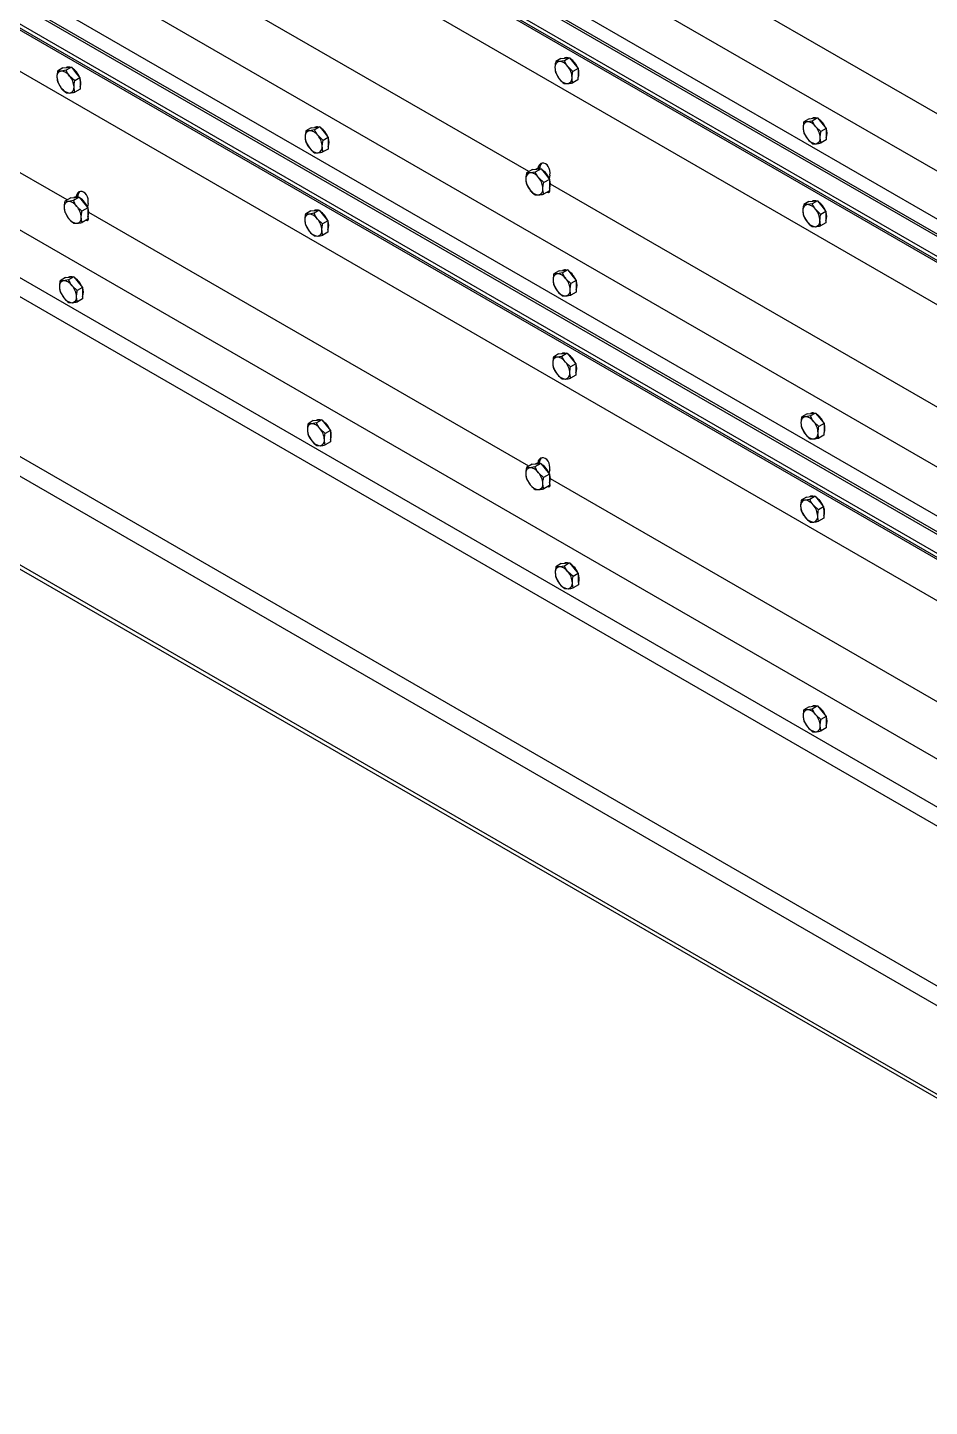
# Model space of a CAD drawing. Header units: millimetres. Extents: x -361 to 14022, y -1822 to 1455.
# Drawn here: x 4000.32 to 4023.63, y 819.69 to 855.35 of the extents above; entities that cross this region are included whole.
import ezdxf

# ---------------------------------------------------------------- set-up
doc = ezdxf.new("R2010")
doc.units = ezdxf.units.MM

msp = doc.modelspace()

# ---------------------------------------------------------------- linework, layer by layer
at = {"color": 7, "linetype": 'Continuous', "lineweight": 25}
for p, q in [((4037.697955, 843.626563), (3975.234603, 879.685889)), ((4037.697955, 842.390314), (3975.249491, 878.441045)), ((4037.697955, 841.938013), (3975.130388, 878.0575)), ((4037.697955, 842.002324), (3975.174702, 878.09623)), ((4037.697955, 841.270167), (3975.239249, 877.32681)), ((4037.697955, 841.320663), (3975.283441, 877.351795)), ((4037.697955, 841.423778), (3975.284352, 877.454384)), ((4037.697955, 840.172238), (3975.229543, 876.234485)), ((4037.697955, 835.97499), (3975.19244, 872.058656)), ((4037.697955, 834.708575), (3975.181245, 870.798703)), ((4037.697955, 834.233108), (3975.047014, 870.400726)), ((4037.697955, 834.298314), (3975.091041, 870.440516)), ((4037.697955, 833.739916), (3975.215331, 869.810367)), ((4037.697955, 833.587537), (3975.172353, 869.682798)), ((4037.697955, 833.639257), (3975.216543, 869.709008)), ((4037.697955, 832.515761), (3975.18526, 868.603571)), ((4037.697955, 828.418491), (3975.234603, 864.477816)), ((4037.697955, 827.182242), (3975.249491, 863.232972)), ((4037.697955, 826.68905), (3975.417808, 862.642613)), ((3971.277252, 860.397144), (4037.568513, 822.128014)), ((4025.204459, 852.323496), (4013.8298, 858.889947)), ((3971.277252, 858.100623), (4037.568513, 819.831493)), ((4013.270021, 851.624866), (4001.898668, 858.189408)), ((3971.341986, 857.957546), (4037.633247, 819.688416)), ((4001.339605, 850.89231), (3989.964946, 857.458761)), ((4014.10524, 854.54952), (4013.970304, 854.47323)), ((4014.19259, 854.49374), (4014.061712, 854.472327)), ((4014.10524, 854.54952), (4014.216383, 854.559775)), ((4014.19319, 854.558408), (4014.191557, 854.557485)), ((4014.327526, 854.57003), (4014.19259, 854.49374)), ((4014.216383, 854.559775), (4014.327526, 854.57003)), ((4014.327526, 854.57003), (4014.437354, 854.432212)), ((4001.228526, 854.307355), (4001.093596, 854.227324)), ((4001.312817, 854.246058), (4001.183472, 854.224986)), ((4001.228526, 854.307355), (4001.338137, 854.316722)), ((4001.313922, 854.315376), (4001.312497, 854.31453)), ((4001.447747, 854.326089), (4001.312817, 854.246058)), ((4001.338137, 854.316722), (4001.447747, 854.326089)), ((4001.447747, 854.326089), (4001.559108, 854.189158)), ((4001.559108, 854.189158), (4001.670468, 854.052227)), ((4013.967672, 854.177083), (4014.057765, 854.028107)), ((4014.412246, 854.218103), (4014.282683, 854.344764)), ((4014.547182, 854.294393), (4014.412246, 854.218103)), ((4014.437354, 854.432212), (4014.547182, 854.294393)), ((4014.545866, 854.146319), (4014.54455, 853.998246)), ((4014.547182, 854.294393), (4014.545866, 854.146319)), ((4001.097095, 853.934728), (4001.188721, 853.786092)), ((4001.535537, 853.972196), (4001.404443, 854.097422)), ((4001.670468, 854.052227), (4001.535537, 853.972196)), ((4001.673967, 853.759631), (4001.539037, 853.6796)), ((4001.670468, 854.052227), (4001.672218, 853.905929)), ((4001.672218, 853.905929), (4001.673967, 853.759631)), ((4014.187328, 853.901446), (4014.278736, 853.900543)), ((4014.54455, 853.998246), (4014.409614, 853.921956)), ((4001.319815, 853.660866), (4001.409692, 853.658528)), ((4007.648318, 852.760391), (4007.513382, 852.684101)), ((4007.735669, 852.704611), (4007.60479, 852.683198)), ((4007.648318, 852.760391), (4007.759461, 852.770646)), ((4007.736268, 852.769278), (4007.734636, 852.768355)), ((4007.870605, 852.780901), (4007.735669, 852.704611)), ((4007.759461, 852.770646), (4007.870605, 852.780901)), ((4007.870605, 852.780901), (4007.980432, 852.643082)), ((4020.517845, 852.994715), (4020.382914, 852.914684)), ((4020.602135, 852.933418), (4020.47279, 852.912346)), ((4020.517845, 852.994715), (4020.627455, 853.004082)), ((4020.603241, 853.002737), (4020.601815, 853.001891)), ((4020.737066, 853.013449), (4020.602135, 852.933418)), ((4020.627455, 853.004082), (4020.737066, 853.013449)), ((4020.824856, 852.659557), (4020.693761, 852.784783)), ((4020.737066, 853.013449), (4020.848426, 852.876518)), ((4020.959787, 852.739588), (4020.824856, 852.659557)), ((4020.848426, 852.876518), (4020.959787, 852.739588)), ((4020.959787, 852.739588), (4020.961536, 852.59329)), ((4007.510751, 852.387954), (4007.600843, 852.238977)), ((4007.955324, 852.428974), (4007.825761, 852.555634)), ((4008.09026, 852.505263), (4007.955324, 852.428974)), ((4007.980432, 852.643082), (4008.09026, 852.505263)), ((4008.088944, 852.35719), (4008.087629, 852.209116)), ((4008.09026, 852.505263), (4008.088944, 852.35719)), ((4020.386414, 852.622088), (4020.478039, 852.473452)), ((4020.609134, 852.348227), (4020.69901, 852.345889)), ((4020.963286, 852.446992), (4020.828355, 852.366961)), ((4020.961536, 852.59329), (4020.963286, 852.446992)), ((4007.730406, 852.112317), (4007.821814, 852.111414)), ((4008.087629, 852.209116), (4007.952692, 852.132826)), ((4013.36848, 851.680533), (4013.216972, 851.594873)), ((4013.36848, 851.680533), (4013.479623, 851.690788)), ((4013.590766, 851.701043), (4013.439258, 851.615383)), ((4013.45643, 851.68942), (4013.454797, 851.688497)), ((4013.479623, 851.690788), (4013.590766, 851.701043)), ((4013.505837, 851.703593), (4013.508282, 851.715123)), ((4013.554032, 851.74099), (4013.508282, 851.715123)), ((4013.554032, 851.74099), (4013.545438, 851.700456)), ((4013.590766, 851.701043), (4013.700594, 851.563224)), ((4013.21434, 851.298726), (4013.304433, 851.14975)), ((4013.439258, 851.615383), (4013.30838, 851.59397)), ((4013.658913, 851.339746), (4013.52935, 851.466407)), ((4013.810421, 851.425405), (4013.658913, 851.339746)), ((4013.700594, 851.563224), (4013.810421, 851.425405)), ((4013.817641, 851.536534), (4013.798455, 851.446048)), ((4013.809106, 851.277332), (4013.80779, 851.129258)), ((4013.810421, 851.425405), (4013.809106, 851.277332)), ((4025.202448, 844.736423), (4013.831095, 851.300965)), ((4001.431948, 850.947082), (4001.280446, 850.857222)), ((4001.431948, 850.947082), (4001.541559, 850.956449)), ((4001.651169, 850.965816), (4001.499668, 850.875956)), ((4001.517344, 850.955103), (4001.515919, 850.954257)), ((4001.541559, 850.956449), (4001.651169, 850.965816)), ((4001.568478, 850.969873), (4001.571096, 850.983325)), ((4001.616845, 851.01046), (4001.571096, 850.983325)), ((4001.616845, 851.01046), (4001.608224, 850.966177)), ((4001.651169, 850.965816), (4001.76253, 850.828885)), ((4013.433995, 851.023089), (4013.525403, 851.022186)), ((4013.80779, 851.129258), (4013.656282, 851.043599)), ((4013.810111, 851.194475), (4013.814451, 851.177475)), ((4001.283946, 850.564626), (4001.375572, 850.41599)), ((4001.499668, 850.875956), (4001.370323, 850.854884)), ((4001.722388, 850.602094), (4001.591293, 850.72732)), ((4001.87389, 850.691954), (4001.722388, 850.602094)), ((4001.76253, 850.828885), (4001.87389, 850.691954)), ((4001.880456, 850.804736), (4001.862506, 850.712533)), ((4001.87389, 850.691954), (4001.87564, 850.545656)), ((4013.272032, 844.003867), (4001.897373, 850.570318)), ((4007.636681, 850.608005), (4007.501751, 850.527974)), ((4007.636681, 850.608005), (4007.746292, 850.617372)), ((4007.722077, 850.616027), (4007.720652, 850.615181)), ((4007.855902, 850.626739), (4007.720972, 850.546709)), ((4007.746292, 850.617372), (4007.855902, 850.626739)), ((4007.855902, 850.626739), (4007.967263, 850.489809)), ((4020.513395, 850.850171), (4020.378459, 850.773881)), ((4020.600746, 850.794391), (4020.469867, 850.772978)), ((4020.513395, 850.850171), (4020.624538, 850.860426)), ((4020.601345, 850.859058), (4020.599713, 850.858135)), ((4020.735682, 850.870681), (4020.600746, 850.794391)), ((4020.624538, 850.860426), (4020.735682, 850.870681)), ((4020.820401, 850.518754), (4020.690838, 850.645414)), ((4020.735682, 850.870681), (4020.845509, 850.732862)), ((4020.955337, 850.595044), (4020.820401, 850.518754)), ((4020.845509, 850.732862), (4020.955337, 850.595044)), ((4020.955337, 850.595044), (4020.954021, 850.44697)), ((4001.506666, 850.290764), (4001.596542, 850.288426)), ((4001.877389, 850.399358), (4001.725887, 850.309498)), ((4001.87564, 850.545656), (4001.877389, 850.399358)), ((4001.879903, 850.466805), (4001.884698, 850.449982)), ((4007.50525, 850.235378), (4007.596876, 850.086743)), ((4007.720972, 850.546709), (4007.591627, 850.525636)), ((4007.943692, 850.272847), (4007.812598, 850.398073)), ((4008.078623, 850.352878), (4007.943692, 850.272847)), ((4007.967263, 850.489809), (4008.078623, 850.352878)), ((4008.078623, 850.352878), (4008.080373, 850.20658)), ((4008.080373, 850.20658), (4008.082122, 850.060282)), ((4020.375828, 850.477734), (4020.46592, 850.328757)), ((4020.595483, 850.202097), (4020.686891, 850.201194)), ((4020.952706, 850.298896), (4020.817769, 850.222607)), ((4020.954021, 850.44697), (4020.952706, 850.298896)), ((4007.727971, 849.961517), (4007.817847, 849.959179)), ((4008.082122, 850.060282), (4007.947192, 849.980251)), ((4001.293379, 848.88469), (4001.158449, 848.804659)), ((4001.37767, 848.823394), (4001.248325, 848.802321)), ((4001.293379, 848.88469), (4001.40299, 848.894057)), ((4001.378775, 848.892712), (4001.37735, 848.891866)), ((4001.5126, 848.903425), (4001.37767, 848.823394)), ((4001.40299, 848.894057), (4001.5126, 848.903425)), ((4001.5126, 848.903425), (4001.623961, 848.766494)), ((4001.623961, 848.766494), (4001.735321, 848.629563)), ((4014.056473, 849.061042), (4013.921537, 848.984752)), ((4014.143824, 849.005262), (4014.012945, 848.983849)), ((4014.056473, 849.061042), (4014.167617, 849.071297)), ((4014.144423, 849.069929), (4014.142791, 849.069006)), ((4014.27876, 849.081552), (4014.143824, 849.005262)), ((4014.167617, 849.071297), (4014.27876, 849.081552)), ((4014.363479, 848.729624), (4014.233916, 848.856285)), ((4014.27876, 849.081552), (4014.388587, 848.943733)), ((4014.498415, 848.805914), (4014.363479, 848.729624)), ((4014.388587, 848.943733), (4014.498415, 848.805914)), ((4014.498415, 848.805914), (4014.497099, 848.657841)), ((4001.161948, 848.512063), (4001.253574, 848.363428)), ((4001.60039, 848.549532), (4001.469296, 848.674758)), ((4001.735321, 848.629563), (4001.60039, 848.549532)), ((4001.735321, 848.629563), (4001.737071, 848.483265)), ((4001.737071, 848.483265), (4001.73882, 848.336967)), ((4013.918906, 848.688605), (4014.008998, 848.539628)), ((4014.138561, 848.412967), (4014.229969, 848.412064)), ((4014.495784, 848.509767), (4014.360848, 848.433477)), ((4014.497099, 848.657841), (4014.495784, 848.509767)), ((4001.384668, 848.238202), (4001.474545, 848.235864)), ((4001.73882, 848.336967), (4001.60389, 848.256936)), ((4014.044837, 846.908656), (4013.909906, 846.828625)), ((4014.129127, 846.847359), (4013.999782, 846.826287)), ((4014.044837, 846.908656), (4014.154447, 846.918023)), ((4014.130233, 846.916678), (4014.128807, 846.915832)), ((4014.264058, 846.92739), (4014.129127, 846.847359)), ((4014.154447, 846.918023), (4014.264058, 846.92739)), ((4014.351848, 846.573498), (4014.220753, 846.698723)), ((4014.264058, 846.92739), (4014.375418, 846.790459)), ((4014.486778, 846.653528), (4014.351848, 846.573498)), ((4014.375418, 846.790459), (4014.486778, 846.653528)), ((4014.486778, 846.653528), (4014.488528, 846.50723)), ((4013.913405, 846.536029), (4014.005031, 846.387393)), ((4014.490278, 846.360933), (4014.355347, 846.280902)), ((4014.488528, 846.50723), (4014.490278, 846.360933)), ((4014.136126, 846.262167), (4014.226002, 846.259829)), ((4007.920756, 845.204075), (4007.785825, 845.124044)), ((4007.811145, 845.194708), (4007.920756, 845.204075)), ((4007.920756, 845.204075), (4008.032116, 845.067144)), ((4020.464629, 845.361693), (4020.329692, 845.285403)), ((4020.551979, 845.305912), (4020.4211, 845.2845)), ((4020.464629, 845.361693), (4020.575772, 845.371947)), ((4020.552579, 845.37058), (4020.550946, 845.369657)), ((4020.686915, 845.382202), (4020.551979, 845.305912)), ((4020.575772, 845.371947), (4020.686915, 845.382202)), ((4020.686915, 845.382202), (4020.796743, 845.244384)), ((4020.796743, 845.244384), (4020.90657, 845.106565)), ((4007.701534, 845.185341), (4007.566604, 845.10531)), ((4007.785825, 845.124044), (4007.65648, 845.102972)), ((4007.701534, 845.185341), (4007.811145, 845.194708)), ((4007.786931, 845.193363), (4007.785505, 845.192517)), ((4008.008546, 844.850183), (4007.877451, 844.975408)), ((4008.143476, 844.930214), (4008.008546, 844.850183)), ((4008.032116, 845.067144), (4008.143476, 844.930214)), ((4008.143476, 844.930214), (4008.145226, 844.783916)), ((4020.327061, 844.989255), (4020.417153, 844.840279)), ((4020.771634, 845.030275), (4020.642071, 845.156936)), ((4020.90657, 845.106565), (4020.771634, 845.030275)), ((4020.905255, 844.958491), (4020.903939, 844.810418)), ((4020.90657, 845.106565), (4020.905255, 844.958491)), ((4007.570103, 844.812714), (4007.661729, 844.664078)), ((4007.792824, 844.538852), (4007.8827, 844.536515)), ((4008.146975, 844.637618), (4008.012045, 844.557587)), ((4008.145226, 844.783916), (4008.146975, 844.637618)), ((4020.546716, 844.713618), (4020.638124, 844.712715)), ((4020.903939, 844.810418), (4020.769003, 844.734128)), ((4013.364375, 844.058638), (4013.212873, 843.968778)), ((4013.432095, 843.987513), (4013.302749, 843.96644)), ((4013.364375, 844.058638), (4013.473986, 844.068005)), ((4013.583596, 844.077372), (4013.432095, 843.987513)), ((4013.449771, 844.06666), (4013.448346, 844.065814)), ((4013.473986, 844.068005), (4013.583596, 844.077372)), ((4013.500905, 844.081429), (4013.503523, 844.094882)), ((4013.549272, 844.122016), (4013.503523, 844.094882)), ((4013.654815, 843.713651), (4013.52372, 843.838877)), ((4013.549272, 844.122016), (4013.540651, 844.077733)), ((4013.583596, 844.077372), (4013.694957, 843.940441)), ((4013.806317, 843.803511), (4013.654815, 843.713651)), ((4013.694957, 843.940441), (4013.806317, 843.803511)), ((4013.812883, 843.916292), (4013.794933, 843.824089)), ((4013.806317, 843.803511), (4013.808067, 843.657213)), ((4013.216373, 843.676182), (4013.307998, 843.527546)), ((4013.809816, 843.510915), (4013.658314, 843.421055)), ((4013.808067, 843.657213), (4013.809816, 843.510915)), ((4013.812329, 843.578362), (4013.817125, 843.561539)), ((4025.204459, 837.115424), (4013.8298, 843.681874)), ((4013.439093, 843.402321), (4013.528969, 843.399983)), ((4020.452992, 843.209307), (4020.318061, 843.129276)), ((4020.537282, 843.14801), (4020.407937, 843.126938)), ((4020.452992, 843.209307), (4020.562602, 843.218674)), ((4020.538388, 843.217328), (4020.536962, 843.216483)), ((4020.672213, 843.228041), (4020.537282, 843.14801)), ((4020.562602, 843.218674), (4020.672213, 843.228041)), ((4020.672213, 843.228041), (4020.783573, 843.09111)), ((4020.783573, 843.09111), (4020.894933, 842.954179)), ((4020.32156, 842.83668), (4020.413186, 842.688044)), ((4020.760003, 842.874148), (4020.628908, 842.999374)), ((4020.894933, 842.954179), (4020.760003, 842.874148)), ((4020.894933, 842.954179), (4020.896683, 842.807881)), ((4020.896683, 842.807881), (4020.898433, 842.661583)), ((4020.544281, 842.562818), (4020.634157, 842.56048)), ((4020.898433, 842.661583), (4020.763502, 842.581552)), ((4014.10969, 841.485992), (4013.974759, 841.405961)), ((4014.19398, 841.424695), (4014.064635, 841.403623)), ((4014.10969, 841.485992), (4014.2193, 841.495359)), ((4014.195086, 841.494013), (4014.19366, 841.493168)), ((4014.328911, 841.504726), (4014.19398, 841.424695)), ((4014.2193, 841.495359), (4014.328911, 841.504726)), ((4014.328911, 841.504726), (4014.440271, 841.367795)), ((4014.440271, 841.367795), (4014.551631, 841.230864)), ((4013.978258, 841.113365), (4014.069884, 840.964729)), ((4014.416701, 841.150833), (4014.285606, 841.276059)), ((4014.551631, 841.230864), (4014.416701, 841.150833)), ((4014.555131, 840.938268), (4014.4202, 840.858237)), ((4014.551631, 841.230864), (4014.553381, 841.084566)), ((4014.553381, 841.084566), (4014.555131, 840.938268)), ((4014.200979, 840.839503), (4014.290855, 840.837165)), ((4020.517845, 837.786643), (4020.382914, 837.706612)), ((4020.602135, 837.725346), (4020.47279, 837.704274)), ((4020.517845, 837.786643), (4020.627455, 837.79601)), ((4020.603241, 837.794664), (4020.601815, 837.793818)), ((4020.737066, 837.805377), (4020.602135, 837.725346)), ((4020.627455, 837.79601), (4020.737066, 837.805377)), ((4020.737066, 837.805377), (4020.848426, 837.668446)), ((4020.386414, 837.414016), (4020.478039, 837.26538)), ((4020.824856, 837.451484), (4020.693761, 837.57671)), ((4020.959787, 837.531515), (4020.824856, 837.451484)), ((4020.848426, 837.668446), (4020.959787, 837.531515)), ((4020.959787, 837.531515), (4020.961536, 837.385217)), ((4020.961536, 837.385217), (4020.963286, 837.238919)), ((4020.609134, 837.140154), (4020.69901, 837.137816)), ((4020.963286, 837.238919), (4020.828355, 837.158888))]:
    msp.add_line(p, q, dxfattribs=at)
at = {"color": 8, "linetype": 'Continuous', "lineweight": 25}
msp.add_line((3971.498223, 860.779877), (4037.697955, 822.563585), dxfattribs=at)
at = {"color": 7, "linetype": 'Continuous', "lineweight": 25}
for centre, radius, start, end in [((4014.087692, 854.334771), 0.139989, 100.6953232, 188.5331771), ((4014.046027, 854.189989), 0.282774, 33.1850043, 86.8203722), ((4014.252898, 854.446835), 0.126545, 71.510323, 118.153237), ((4014.097227, 854.14682), 0.46942, 19.5554709, 57.5471594), ((4001.207524, 854.093118), 0.134043, 100.3370645, 190.2264623), ((4001.164509, 853.936969), 0.288641, 33.7722361, 86.2331404), ((4001.374075, 854.206989), 0.12396, 69.9370339, 119.0296317), ((4001.21292, 853.893262), 0.481209, 20.2238943, 58.0161973), ((4014.425618, 854.331267), 0.476678, 182.0759805, 219.4930678), ((4013.91483, 854.041604), 0.476678, 2.0759805, 39.4930678), ((4014.285748, 854.173752), 0.283127, 336.3520258, 22.6298248), ((4001.558516, 854.097973), 0.483755, 183.3955817, 220.1438852), ((4001.428654, 853.946545), 0.288641, 213.7722361, 266.2331404), ((4001.034647, 853.785541), 0.483755, 3.3955817, 40.1438852), ((4001.385639, 853.790395), 0.134043, 280.3370645, 10.2264623), ((4001.415851, 853.928907), 0.279172, 337.2142046, 24.156204), ((4014.29442, 854.182881), 0.282774, 213.1850043, 266.8203722), ((4014.252756, 854.0381), 0.139989, 280.6953232, 8.5331771), ((4007.795976, 852.657705), 0.126545, 71.510323, 118.153237), ((4007.640305, 852.357691), 0.46942, 19.5554709, 57.5471594), ((4020.496843, 852.780479), 0.134043, 100.3370645, 190.2264623), ((4020.847835, 852.785334), 0.483755, 183.3955817, 220.1438852), ((4020.453828, 852.624329), 0.288641, 33.7722361, 86.2331404), ((4020.663394, 852.89435), 0.12396, 69.9370339, 119.0296317), ((4020.323965, 852.472901), 0.483755, 3.3955817, 40.1438852), ((4020.502239, 852.580623), 0.481209, 20.2238943, 58.0161973), ((4020.705169, 852.616267), 0.279172, 337.2142046, 24.156204), ((4007.63077, 852.545641), 0.139989, 100.6953232, 188.5331771), ((4007.968696, 852.542137), 0.476678, 182.0759805, 219.4930678), ((4007.589106, 852.40086), 0.282774, 33.1850043, 86.8203722), ((4007.457908, 852.252475), 0.476678, 2.0759805, 39.4930678), ((4007.828826, 852.384623), 0.283127, 336.3520258, 22.6298248), ((4020.717973, 852.633906), 0.288641, 213.7722361, 266.2331404), ((4020.674958, 852.477756), 0.134043, 280.3370645, 10.2264623), ((4007.837498, 852.393752), 0.282774, 213.1850043, 266.8203722), ((4007.795834, 852.24897), 0.139989, 280.6953232, 8.5331771), ((4013.516137, 851.577847), 0.126545, 71.510323, 118.153237), ((4013.360467, 851.277832), 0.46942, 19.5554709, 57.5471594), ((4013.33436, 851.456414), 0.139989, 100.6953232, 188.5331771), ((4013.672285, 851.452909), 0.476678, 182.0759805, 219.4930678), ((4013.292695, 851.311632), 0.282774, 33.1850043, 86.8203722), ((4013.161498, 851.163247), 0.476678, 2.0759805, 39.4930678), ((4013.546253, 851.304338), 0.285816, 337.3946058, 22.4977682), ((4001.577498, 850.846716), 0.12396, 69.9370339, 119.0296317), ((4001.416343, 850.532989), 0.481209, 20.2238943, 58.0161973), ((4013.541088, 851.304524), 0.282774, 213.1850043, 266.8203722), ((4013.499423, 851.159743), 0.139989, 280.6953232, 8.5331771), ((4001.394375, 850.723017), 0.134043, 100.3370645, 190.2264623), ((4001.745367, 850.727871), 0.483755, 183.3955817, 220.1438852), ((4001.35136, 850.566867), 0.288641, 33.7722361, 86.2331404), ((4001.221498, 850.415439), 0.483755, 3.3955817, 40.1438852), ((4001.619273, 850.568634), 0.279172, 337.2142046, 24.156204), ((4007.782231, 850.50764), 0.12396, 69.9370339, 119.0296317), ((4007.621076, 850.193913), 0.481209, 20.2238943, 58.0161973), ((4020.495847, 850.635422), 0.139989, 100.6953232, 188.5331771), ((4020.833773, 850.631917), 0.476678, 182.0759805, 219.4930678), ((4020.454183, 850.49064), 0.282774, 33.1850043, 86.8203722), ((4020.661053, 850.747485), 0.126545, 71.510323, 118.153237), ((4020.322985, 850.342255), 0.476678, 2.0759805, 39.4930678), ((4020.505382, 850.447471), 0.46942, 19.5554709, 57.5471594), ((4020.693903, 850.474403), 0.283127, 336.3520258, 22.6298248), ((4001.615505, 850.576443), 0.288641, 213.7722361, 266.2331404), ((4001.57249, 850.420293), 0.134043, 280.3370645, 10.2264623), ((4007.615679, 850.393769), 0.134043, 100.3370645, 190.2264623), ((4007.966672, 850.398624), 0.483755, 183.3955817, 220.1438852), ((4007.572664, 850.237619), 0.288641, 33.7722361, 86.2331404), ((4007.442802, 850.086191), 0.483755, 3.3955817, 40.1438852), ((4007.824006, 850.229558), 0.279172, 337.2142046, 24.156204), ((4020.702575, 850.483532), 0.282774, 213.1850043, 266.8203722), ((4020.660911, 850.33875), 0.139989, 280.6953232, 8.5331771), ((4007.836809, 850.247196), 0.288641, 213.7722361, 266.2331404), ((4007.793794, 850.091046), 0.134043, 280.3370645, 10.2264623), ((4001.272377, 848.670454), 0.134043, 100.3370645, 190.2264623), ((4001.229362, 848.514304), 0.288641, 33.7722361, 86.2331404), ((4001.438929, 848.784325), 0.12396, 69.9370339, 119.0296317), ((4001.277774, 848.470598), 0.481209, 20.2238943, 58.0161973), ((4014.038925, 848.846292), 0.139989, 100.6953232, 188.5331771), ((4014.376851, 848.842788), 0.476678, 182.0759805, 219.4930678), ((4013.997261, 848.701511), 0.282774, 33.1850043, 86.8203722), ((4014.204131, 848.958356), 0.126545, 71.510323, 118.153237), ((4013.866063, 848.553125), 0.476678, 2.0759805, 39.4930678), ((4014.04846, 848.658342), 0.46942, 19.5554709, 57.5471594), ((4014.236982, 848.685273), 0.283127, 336.3520258, 22.6298248), ((4001.62337, 848.675309), 0.483755, 183.3955817, 220.1438852), ((4001.0995, 848.362876), 0.483755, 3.3955817, 40.1438852), ((4001.480704, 848.506243), 0.279172, 337.2142046, 24.156204), ((4014.245654, 848.694403), 0.282774, 213.1850043, 266.8203722), ((4014.203989, 848.549621), 0.139989, 280.6953232, 8.5331771), ((4001.493507, 848.523881), 0.288641, 213.7722361, 266.2331404), ((4001.450492, 848.367731), 0.134043, 280.3370645, 10.2264623), ((4014.023835, 846.69442), 0.134043, 100.3370645, 190.2264623), ((4014.374827, 846.699275), 0.483755, 183.3955817, 220.1438852), ((4013.980819, 846.53827), 0.288641, 33.7722361, 86.2331404), ((4014.190386, 846.808291), 0.12396, 69.9370339, 119.0296317), ((4013.850957, 846.386842), 0.483755, 3.3955817, 40.1438852), ((4014.029231, 846.494564), 0.481209, 20.2238943, 58.0161973), ((4014.232161, 846.530208), 0.279172, 337.2142046, 24.156204), ((4014.244965, 846.547847), 0.288641, 213.7722361, 266.2331404), ((4014.201949, 846.391697), 0.134043, 280.3370645, 10.2264623), ((4007.847084, 845.084976), 0.12396, 69.9370339, 119.0296317), ((4020.44708, 845.146943), 0.139989, 100.6953232, 188.5331771), ((4020.405416, 845.002161), 0.282774, 33.1850043, 86.8203722), ((4020.612286, 845.259007), 0.126545, 71.510323, 118.153237), ((4020.456616, 844.958992), 0.46942, 19.5554709, 57.5471594), ((4007.680532, 844.971105), 0.134043, 100.3370645, 190.2264623), ((4008.031525, 844.97596), 0.483755, 183.3955817, 220.1438852), ((4007.637517, 844.814955), 0.288641, 33.7722361, 86.2331404), ((4007.507655, 844.663527), 0.483755, 3.3955817, 40.1438852), ((4007.685929, 844.771249), 0.481209, 20.2238943, 58.0161973), ((4007.888859, 844.806893), 0.279172, 337.2142046, 24.156204), ((4020.785006, 845.143439), 0.476678, 182.0759805, 219.4930678), ((4020.612144, 844.850272), 0.139989, 280.6953232, 8.5331771), ((4020.274218, 844.853776), 0.476678, 2.0759805, 39.4930678), ((4020.645137, 844.985924), 0.283127, 336.3520258, 22.6298248), ((4007.901663, 844.824532), 0.288641, 213.7722361, 266.2331404), ((4007.858647, 844.668382), 0.134043, 280.3370645, 10.2264623), ((4020.653809, 844.995053), 0.282774, 213.1850043, 266.8203722), ((4013.326802, 843.834573), 0.134043, 100.3370645, 190.2264623), ((4013.677794, 843.839428), 0.483755, 183.3955817, 220.1438852), ((4013.283787, 843.678423), 0.288641, 33.7722361, 86.2331404), ((4013.509925, 843.958273), 0.12396, 69.9370339, 119.0296317), ((4013.153925, 843.526995), 0.483755, 3.3955817, 40.1438852), ((4013.34877, 843.644546), 0.481209, 20.2238943, 58.0161973), ((4013.5517, 843.68019), 0.279172, 337.2142046, 24.156204), ((4013.547932, 843.688), 0.288641, 213.7722361, 266.2331404), ((4013.504917, 843.53185), 0.134043, 280.3370645, 10.2264623), ((4020.43199, 842.995071), 0.134043, 100.3370645, 190.2264623), ((4020.388974, 842.838921), 0.288641, 33.7722361, 86.2331404), ((4020.598541, 843.108941), 0.12396, 69.9370339, 119.0296317), ((4020.437386, 842.795215), 0.481209, 20.2238943, 58.0161973), ((4020.782982, 842.999925), 0.483755, 183.3955817, 220.1438852), ((4020.259112, 842.687493), 0.483755, 3.3955817, 40.1438852), ((4020.610105, 842.692347), 0.134043, 280.3370645, 10.2264623), ((4020.640316, 842.830859), 0.279172, 337.2142046, 24.156204), ((4020.65312, 842.848497), 0.288641, 213.7722361, 266.2331404), ((4014.088688, 841.271756), 0.134043, 100.3370645, 190.2264623), ((4014.045672, 841.115606), 0.288641, 33.7722361, 86.2331404), ((4014.255239, 841.385626), 0.12396, 69.9370339, 119.0296317), ((4014.094084, 841.0719), 0.481209, 20.2238943, 58.0161973), ((4014.43968, 841.27661), 0.483755, 183.3955817, 220.1438852), ((4014.309818, 841.125182), 0.288641, 213.7722361, 266.2331404), ((4013.91581, 840.964178), 0.483755, 3.3955817, 40.1438852), ((4014.266803, 840.969032), 0.134043, 280.3370645, 10.2264623), ((4014.297014, 841.107544), 0.279172, 337.2142046, 24.156204), ((4020.663394, 837.686277), 0.12396, 69.9370339, 119.0296317), ((4020.502239, 837.37255), 0.481209, 20.2238943, 58.0161973), ((4020.496843, 837.572407), 0.134043, 100.3370645, 190.2264623), ((4020.847835, 837.577261), 0.483755, 183.3955817, 220.1438852), ((4020.453828, 837.416257), 0.288641, 33.7722361, 86.2331404), ((4020.323965, 837.264829), 0.483755, 3.3955817, 40.1438852), ((4020.705169, 837.408195), 0.279172, 337.2142046, 24.156204), ((4020.717973, 837.425833), 0.288641, 213.7722361, 266.2331404), ((4020.674958, 837.269683), 0.134043, 280.3370645, 10.2264623)]:
    msp.add_arc(centre, radius, start, end, dxfattribs=at)
for centre, major_axis, ratio, start_param, end_param in [((4013.662962, 851.625829), (-0.045582, 0.219415), 0.701630723, 4.153173117, 7.294765771), ((4013.708712, 851.651695), (-0.045582, 0.219415), 0.701630723, 0.384762122, 1.011580464), ((4001.725776, 850.89403), (-0.051828, 0.217876), 0.692818262, 4.132742217, 7.274334871), ((4001.771525, 850.921165), (-0.051828, 0.217876), 0.692818262, 0.380627402, 0.991149564), ((4013.659771, 851.266769), (-0.143133, 0.16959), 0.418043607, 2.568485088, 3.853595792), ((4013.705522, 851.292636), (-0.143133, 0.16959), 0.418043607, 2.568485088, 2.779931399), ((4001.730019, 850.539277), (-0.146068, 0.166997), 0.401133331, 2.602360174, 3.846083137), ((4001.775767, 850.566411), (-0.146068, 0.166997), 0.401133331, 2.602360174, 2.754457496), ((4013.658203, 844.005587), (-0.051828, 0.217876), 0.692818262, 4.132742217, 7.274334871), ((4013.703952, 844.032722), (-0.051828, 0.217876), 0.692818262, 0.380642272, 0.991149564), ((4013.662446, 843.650833), (-0.146068, 0.166997), 0.401133331, 2.602360174, 3.846083137), ((4013.708194, 843.677968), (-0.146068, 0.166997), 0.401133331, 2.602360174, 2.768292568)]:
    msp.add_ellipse(centre, major_axis=major_axis, ratio=ratio, start_param=start_param, end_param=end_param, dxfattribs=at)
for points, knots in [([(4013.970304, 854.47323), (4013.9619, 854.431152), (4013.950959, 854.376374), (4013.949574, 854.325739), (4013.949253, 854.313999)], [0, 0, 0, 0, 0.768150727, 1, 1, 1, 1]), ([(4014.061712, 854.472327), (4014.059097, 854.472096), (4014.021846, 854.468791), (4013.995137, 854.471092), (4013.970304, 854.47323)], [0, 0, 0, 0, 0.070200577, 1, 1, 1, 1]), ([(4014.282683, 854.344764), (4014.280099, 854.348042), (4014.243292, 854.394741), (4014.217019, 854.446041), (4014.19259, 854.49374)], [0, 0, 0, 0, 0.070200577, 1, 1, 1, 1]), ([(4001.093596, 854.227324), (4001.085968, 854.185471), (4001.076039, 854.130987), (4001.075691, 854.080927), (4001.075611, 854.069321)], [0, 0, 0, 0, 0.768150727, 1, 1, 1, 1]), ([(4001.183472, 854.224986), (4001.180893, 854.224775), (4001.14416, 854.221779), (4001.117958, 854.224652), (4001.093596, 854.227324)], [0, 0, 0, 0, 0.070200577, 1, 1, 1, 1]), ([(4001.404443, 854.097422), (4001.401822, 854.10068), (4001.364498, 854.147086), (4001.337717, 854.198372), (4001.312817, 854.246058)], [0, 0, 0, 0, 0.0702005767, 1, 1, 1, 1]), ([(4013.949253, 854.313999), (4013.951388, 854.275851), (4013.954094, 854.2275), (4013.965307, 854.185868), (4013.967672, 854.177083)], [0, 0, 0, 0, 0.7889992378, 1, 1, 1, 1]), ([(4014.391195, 854.058871), (4014.391516, 854.070611), (4014.3929, 854.121246), (4014.403841, 854.176025), (4014.412246, 854.218103)], [0, 0, 0, 0, 0.231849273, 1, 1, 1, 1]), ([(4001.075611, 854.069321), (4001.078564, 854.031716), (4001.082308, 853.984054), (4001.094518, 853.943322), (4001.097095, 853.934728)], [0, 0, 0, 0, 0.788999238, 1, 1, 1, 1]), ([(4001.188721, 853.786092), (4001.19138, 853.782857), (4001.229266, 853.736784), (4001.276188, 853.697444), (4001.319815, 853.660866)], [0, 0, 0, 0, 0.070200577, 1, 1, 1, 1]), ([(4001.517552, 853.814193), (4001.517633, 853.825799), (4001.51798, 853.87586), (4001.52791, 853.930344), (4001.535537, 853.972196)], [0, 0, 0, 0, 0.231849273, 1, 1, 1, 1]), ([(4001.539037, 853.6796), (4001.53646, 853.688195), (4001.52425, 853.728926), (4001.520506, 853.776588), (4001.517552, 853.814193)], [0, 0, 0, 0, 0.211000762, 1, 1, 1, 1]), ([(4014.057765, 854.028107), (4014.060388, 854.024851), (4014.097756, 853.97847), (4014.144171, 853.938557), (4014.187328, 853.901446)], [0, 0, 0, 0, 0.070200577, 1, 1, 1, 1]), ([(4014.278736, 853.900543), (4014.28139, 853.900797), (4014.319203, 853.904419), (4014.366053, 853.913506), (4014.409614, 853.921956)], [0, 0, 0, 0, 0.070200577, 1, 1, 1, 1]), ([(4014.409614, 853.921956), (4014.407248, 853.93074), (4014.396036, 853.972373), (4014.39333, 854.020723), (4014.391195, 854.058871)], [0, 0, 0, 0, 0.211000762, 1, 1, 1, 1]), ([(4001.409692, 853.658528), (4001.41231, 853.658762), (4001.449605, 853.662091), (4001.495947, 853.671164), (4001.539037, 853.6796)], [0, 0, 0, 0, 0.070200577, 1, 1, 1, 1]), ([(4007.825761, 852.555634), (4007.823177, 852.558913), (4007.78637, 852.605611), (4007.760097, 852.656912), (4007.735669, 852.704611)], [0, 0, 0, 0, 0.070200577, 1, 1, 1, 1]), ([(4020.382914, 852.914684), (4020.375287, 852.872832), (4020.365357, 852.818348), (4020.36501, 852.768288), (4020.364929, 852.756681)], [0, 0, 0, 0, 0.7681507272, 1, 1, 1, 1]), ([(4020.364929, 852.756681), (4020.367883, 852.719076), (4020.371627, 852.671414), (4020.383837, 852.630683), (4020.386414, 852.622088)], [0, 0, 0, 0, 0.788999238, 1, 1, 1, 1]), ([(4020.47279, 852.912346), (4020.470212, 852.912136), (4020.433478, 852.909139), (4020.407277, 852.912013), (4020.382914, 852.914684)], [0, 0, 0, 0, 0.0702005767, 1, 1, 1, 1]), ([(4020.693761, 852.784783), (4020.691141, 852.78804), (4020.653817, 852.834447), (4020.627036, 852.885733), (4020.602135, 852.933418)], [0, 0, 0, 0, 0.070200577, 1, 1, 1, 1]), ([(4007.513382, 852.684101), (4007.504978, 852.642023), (4007.494037, 852.587244), (4007.492652, 852.536609), (4007.492331, 852.52487)], [0, 0, 0, 0, 0.768150727, 1, 1, 1, 1]), ([(4007.492331, 852.52487), (4007.494466, 852.486721), (4007.497172, 852.438371), (4007.508385, 852.396738), (4007.510751, 852.387954)], [0, 0, 0, 0, 0.788999238, 1, 1, 1, 1]), ([(4007.60479, 852.683198), (4007.602175, 852.682966), (4007.564924, 852.679662), (4007.538216, 852.681962), (4007.513382, 852.684101)], [0, 0, 0, 0, 0.070200577, 1, 1, 1, 1]), ([(4007.934273, 852.269742), (4007.934594, 852.281482), (4007.935979, 852.332117), (4007.946919, 852.386895), (4007.955324, 852.428974)], [0, 0, 0, 0, 0.2318492728, 1, 1, 1, 1]), ([(4020.478039, 852.473452), (4020.480699, 852.470218), (4020.518585, 852.424145), (4020.565506, 852.384805), (4020.609134, 852.348227)], [0, 0, 0, 0, 0.0702005767, 1, 1, 1, 1]), ([(4020.69901, 852.345889), (4020.701628, 852.346122), (4020.738923, 852.349452), (4020.785266, 852.358525), (4020.828355, 852.366961)], [0, 0, 0, 0, 0.070200577, 1, 1, 1, 1]), ([(4020.806871, 852.501554), (4020.806952, 852.51316), (4020.807299, 852.56322), (4020.817229, 852.617705), (4020.824856, 852.659557)], [0, 0, 0, 0, 0.231849273, 1, 1, 1, 1]), ([(4020.828355, 852.366961), (4020.825779, 852.375555), (4020.813569, 852.416287), (4020.809825, 852.463949), (4020.806871, 852.501554)], [0, 0, 0, 0, 0.211000762, 1, 1, 1, 1]), ([(4007.600843, 852.238977), (4007.603466, 852.235721), (4007.640835, 852.18934), (4007.687249, 852.149428), (4007.730406, 852.112317)], [0, 0, 0, 0, 0.070200577, 1, 1, 1, 1]), ([(4007.821814, 852.111414), (4007.824468, 852.111668), (4007.862281, 852.11529), (4007.909131, 852.124377), (4007.952692, 852.132826)], [0, 0, 0, 0, 0.070200577, 1, 1, 1, 1]), ([(4007.952692, 852.132826), (4007.950327, 852.141611), (4007.939114, 852.183243), (4007.936408, 852.231594), (4007.934273, 852.269742)], [0, 0, 0, 0, 0.211000762, 1, 1, 1, 1]), ([(4013.216972, 851.594873), (4013.208567, 851.552795), (4013.197626, 851.498016), (4013.196242, 851.447382), (4013.195921, 851.435642)], [0, 0, 0, 0, 0.768150728, 1, 1, 1, 1]), ([(4013.195921, 851.435642), (4013.198056, 851.397494), (4013.200762, 851.349143), (4013.211974, 851.307511), (4013.21434, 851.298726)], [0, 0, 0, 0, 0.788999238, 1, 1, 1, 1]), ([(4013.30838, 851.59397), (4013.305765, 851.593738), (4013.268514, 851.590434), (4013.241805, 851.592735), (4013.216972, 851.594873)], [0, 0, 0, 0, 0.070200577, 1, 1, 1, 1]), ([(4013.52935, 851.466407), (4013.526767, 851.469685), (4013.48996, 851.516383), (4013.463687, 851.567684), (4013.439258, 851.615383)], [0, 0, 0, 0, 0.0702005767, 1, 1, 1, 1]), ([(4013.637862, 851.180514), (4013.638183, 851.192254), (4013.639568, 851.242889), (4013.650509, 851.297668), (4013.658913, 851.339746)], [0, 0, 0, 0, 0.231849273, 1, 1, 1, 1]), ([(4013.304433, 851.14975), (4013.307056, 851.146494), (4013.344424, 851.100113), (4013.390839, 851.0602), (4013.433995, 851.023089)], [0, 0, 0, 0, 0.070200577, 1, 1, 1, 1]), ([(4013.525403, 851.022186), (4013.528058, 851.02244), (4013.56587, 851.026062), (4013.612721, 851.035149), (4013.656282, 851.043599)], [0, 0, 0, 0, 0.070200577, 1, 1, 1, 1]), ([(4013.656282, 851.043599), (4013.653916, 851.052383), (4013.642703, 851.094016), (4013.639997, 851.142366), (4013.637862, 851.180514)], [0, 0, 0, 0, 0.211000762, 1, 1, 1, 1]), ([(4001.280446, 850.857222), (4001.272819, 850.81537), (4001.26289, 850.760885), (4001.262542, 850.710825), (4001.262462, 850.699219)], [0, 0, 0, 0, 0.7681507276, 1, 1, 1, 1]), ([(4001.262462, 850.699219), (4001.265415, 850.661614), (4001.269159, 850.613952), (4001.281369, 850.57322), (4001.283946, 850.564626)], [0, 0, 0, 0, 0.788999238, 1, 1, 1, 1]), ([(4001.370323, 850.854884), (4001.367744, 850.854673), (4001.33101, 850.851677), (4001.304809, 850.85455), (4001.280446, 850.857222)], [0, 0, 0, 0, 0.070200577, 1, 1, 1, 1]), ([(4001.591293, 850.72732), (4001.588673, 850.730578), (4001.551349, 850.776984), (4001.524568, 850.82827), (4001.499668, 850.875956)], [0, 0, 0, 0, 0.070200577, 1, 1, 1, 1]), ([(4001.704403, 850.444091), (4001.704484, 850.455698), (4001.704831, 850.505758), (4001.714761, 850.560242), (4001.722388, 850.602094)], [0, 0, 0, 0, 0.231849273, 1, 1, 1, 1]), ([(4020.378459, 850.773881), (4020.370055, 850.731803), (4020.359114, 850.677024), (4020.357729, 850.626389), (4020.357408, 850.61465)], [0, 0, 0, 0, 0.768150727, 1, 1, 1, 1]), ([(4020.357408, 850.61465), (4020.359543, 850.576501), (4020.362249, 850.528151), (4020.373462, 850.486519), (4020.375828, 850.477734)], [0, 0, 0, 0, 0.7889992378, 1, 1, 1, 1]), ([(4020.469867, 850.772978), (4020.467252, 850.772746), (4020.430001, 850.769442), (4020.403293, 850.771742), (4020.378459, 850.773881)], [0, 0, 0, 0, 0.070200577, 1, 1, 1, 1]), ([(4020.690838, 850.645414), (4020.688254, 850.648693), (4020.651447, 850.695391), (4020.625174, 850.746692), (4020.600746, 850.794391)], [0, 0, 0, 0, 0.070200577, 1, 1, 1, 1]), ([(4001.375572, 850.41599), (4001.378231, 850.412756), (4001.416117, 850.366682), (4001.463039, 850.327342), (4001.506666, 850.290764)], [0, 0, 0, 0, 0.070200577, 1, 1, 1, 1]), ([(4001.596542, 850.288426), (4001.599161, 850.28866), (4001.636456, 850.29199), (4001.682798, 850.301062), (4001.725887, 850.309498)], [0, 0, 0, 0, 0.070200577, 1, 1, 1, 1]), ([(4001.725887, 850.309498), (4001.723311, 850.318093), (4001.711101, 850.358824), (4001.707357, 850.406486), (4001.704403, 850.444091)], [0, 0, 0, 0, 0.211000762, 1, 1, 1, 1]), ([(4007.501751, 850.527974), (4007.494123, 850.486122), (4007.484194, 850.431638), (4007.483846, 850.381578), (4007.483766, 850.369971)], [0, 0, 0, 0, 0.768150727, 1, 1, 1, 1]), ([(4007.483766, 850.369971), (4007.48672, 850.332366), (4007.490463, 850.284704), (4007.502674, 850.243973), (4007.50525, 850.235378)], [0, 0, 0, 0, 0.788999238, 1, 1, 1, 1]), ([(4007.591627, 850.525636), (4007.589048, 850.525426), (4007.552315, 850.522429), (4007.526113, 850.525303), (4007.501751, 850.527974)], [0, 0, 0, 0, 0.070200577, 1, 1, 1, 1]), ([(4007.812598, 850.398073), (4007.809978, 850.40133), (4007.772653, 850.447737), (4007.745873, 850.499023), (4007.720972, 850.546709)], [0, 0, 0, 0, 0.0702005767, 1, 1, 1, 1]), ([(4007.925708, 850.114844), (4007.925788, 850.12645), (4007.926136, 850.17651), (4007.936065, 850.230995), (4007.943692, 850.272847)], [0, 0, 0, 0, 0.231849273, 1, 1, 1, 1]), ([(4020.46592, 850.328757), (4020.468543, 850.325502), (4020.505912, 850.279121), (4020.552326, 850.239208), (4020.595483, 850.202097)], [0, 0, 0, 0, 0.070200577, 1, 1, 1, 1]), ([(4020.686891, 850.201194), (4020.689545, 850.201448), (4020.727358, 850.20507), (4020.774208, 850.214157), (4020.817769, 850.222607)], [0, 0, 0, 0, 0.070200577, 1, 1, 1, 1]), ([(4020.79935, 850.359522), (4020.799671, 850.371262), (4020.801056, 850.421897), (4020.811996, 850.476675), (4020.820401, 850.518754)], [0, 0, 0, 0, 0.231849273, 1, 1, 1, 1]), ([(4020.817769, 850.222607), (4020.815404, 850.231391), (4020.804191, 850.273024), (4020.801485, 850.321374), (4020.79935, 850.359522)], [0, 0, 0, 0, 0.211000762, 1, 1, 1, 1]), ([(4007.596876, 850.086743), (4007.599535, 850.083508), (4007.637421, 850.037435), (4007.684343, 849.998095), (4007.727971, 849.961517)], [0, 0, 0, 0, 0.070200577, 1, 1, 1, 1]), ([(4007.817847, 849.959179), (4007.820465, 849.959412), (4007.85776, 849.962742), (4007.904102, 849.971815), (4007.947192, 849.980251)], [0, 0, 0, 0, 0.070200577, 1, 1, 1, 1]), ([(4007.947192, 849.980251), (4007.944615, 849.988845), (4007.932405, 850.029577), (4007.928661, 850.077239), (4007.925708, 850.114844)], [0, 0, 0, 0, 0.211000762, 1, 1, 1, 1]), ([(4001.158449, 848.804659), (4001.150821, 848.762807), (4001.140892, 848.708323), (4001.140544, 848.658263), (4001.140464, 848.646656)], [0, 0, 0, 0, 0.7681507272, 1, 1, 1, 1]), ([(4001.248325, 848.802321), (4001.245746, 848.802111), (4001.209013, 848.799115), (4001.182811, 848.801988), (4001.158449, 848.804659)], [0, 0, 0, 0, 0.0702005767, 1, 1, 1, 1]), ([(4001.469296, 848.674758), (4001.466675, 848.678015), (4001.429351, 848.724422), (4001.40257, 848.775708), (4001.37767, 848.823394)], [0, 0, 0, 0, 0.070200577, 1, 1, 1, 1]), ([(4013.921537, 848.984752), (4013.913133, 848.942674), (4013.902192, 848.887895), (4013.900807, 848.83726), (4013.900486, 848.82552)], [0, 0, 0, 0, 0.768150727, 1, 1, 1, 1]), ([(4013.900486, 848.82552), (4013.902621, 848.787372), (4013.905327, 848.739022), (4013.91654, 848.697389), (4013.918906, 848.688605)], [0, 0, 0, 0, 0.788999238, 1, 1, 1, 1]), ([(4014.012945, 848.983849), (4014.01033, 848.983617), (4013.973079, 848.980313), (4013.946371, 848.982613), (4013.921537, 848.984752)], [0, 0, 0, 0, 0.070200577, 1, 1, 1, 1]), ([(4014.233916, 848.856285), (4014.231332, 848.859563), (4014.194526, 848.906262), (4014.168252, 848.957562), (4014.143824, 849.005262)], [0, 0, 0, 0, 0.070200577, 1, 1, 1, 1]), ([(4001.140464, 848.646656), (4001.143418, 848.609051), (4001.147161, 848.56139), (4001.159372, 848.520658), (4001.161948, 848.512063)], [0, 0, 0, 0, 0.788999238, 1, 1, 1, 1]), ([(4001.582406, 848.391529), (4001.582486, 848.403135), (4001.582834, 848.453195), (4001.592763, 848.50768), (4001.60039, 848.549532)], [0, 0, 0, 0, 0.231849273, 1, 1, 1, 1]), ([(4014.008998, 848.539628), (4014.011621, 848.536372), (4014.04899, 848.489991), (4014.095405, 848.450078), (4014.138561, 848.412967)], [0, 0, 0, 0, 0.070200577, 1, 1, 1, 1]), ([(4014.229969, 848.412064), (4014.232624, 848.412319), (4014.270436, 848.41594), (4014.317286, 848.425028), (4014.360848, 848.433477)], [0, 0, 0, 0, 0.070200577, 1, 1, 1, 1]), ([(4014.342428, 848.570393), (4014.342749, 848.582132), (4014.344134, 848.632767), (4014.355075, 848.687546), (4014.363479, 848.729624)], [0, 0, 0, 0, 0.2318492728, 1, 1, 1, 1]), ([(4014.360848, 848.433477), (4014.358482, 848.442262), (4014.347269, 848.483894), (4014.344563, 848.532244), (4014.342428, 848.570393)], [0, 0, 0, 0, 0.211000762, 1, 1, 1, 1]), ([(4001.253574, 848.363428), (4001.256233, 848.360193), (4001.294119, 848.31412), (4001.341041, 848.27478), (4001.384668, 848.238202)], [0, 0, 0, 0, 0.0702005767, 1, 1, 1, 1]), ([(4001.474545, 848.235864), (4001.477163, 848.236098), (4001.514458, 848.239427), (4001.5608, 848.2485), (4001.60389, 848.256936)], [0, 0, 0, 0, 0.070200577, 1, 1, 1, 1]), ([(4001.60389, 848.256936), (4001.601313, 848.26553), (4001.589103, 848.306262), (4001.585359, 848.353924), (4001.582406, 848.391529)], [0, 0, 0, 0, 0.211000762, 1, 1, 1, 1]), ([(4013.909906, 846.828625), (4013.902279, 846.786773), (4013.892349, 846.732289), (4013.892002, 846.682229), (4013.891921, 846.670622)], [0, 0, 0, 0, 0.768150727, 1, 1, 1, 1]), ([(4013.891921, 846.670622), (4013.894875, 846.633017), (4013.898619, 846.585355), (4013.910829, 846.544624), (4013.913405, 846.536029)], [0, 0, 0, 0, 0.788999238, 1, 1, 1, 1]), ([(4013.999782, 846.826287), (4013.997203, 846.826077), (4013.96047, 846.82308), (4013.934268, 846.825954), (4013.909906, 846.828625)], [0, 0, 0, 0, 0.070200577, 1, 1, 1, 1]), ([(4014.220753, 846.698723), (4014.218133, 846.701981), (4014.180808, 846.748388), (4014.154028, 846.799674), (4014.129127, 846.847359)], [0, 0, 0, 0, 0.0702005767, 1, 1, 1, 1]), ([(4014.005031, 846.387393), (4014.007691, 846.384159), (4014.045577, 846.338085), (4014.092498, 846.298746), (4014.136126, 846.262167)], [0, 0, 0, 0, 0.070200577, 1, 1, 1, 1]), ([(4014.226002, 846.259829), (4014.22862, 846.260063), (4014.265915, 846.263393), (4014.312258, 846.272466), (4014.355347, 846.280902)], [0, 0, 0, 0, 0.070200577, 1, 1, 1, 1]), ([(4014.333863, 846.415495), (4014.333943, 846.427101), (4014.334291, 846.477161), (4014.34422, 846.531645), (4014.351848, 846.573498)], [0, 0, 0, 0, 0.231849273, 1, 1, 1, 1]), ([(4014.355347, 846.280902), (4014.352771, 846.289496), (4014.34056, 846.330228), (4014.336817, 846.377889), (4014.333863, 846.415495)], [0, 0, 0, 0, 0.211000762, 1, 1, 1, 1]), ([(4020.329692, 845.285403), (4020.321288, 845.243324), (4020.310347, 845.188546), (4020.308963, 845.137911), (4020.308641, 845.126171)], [0, 0, 0, 0, 0.768150727, 1, 1, 1, 1]), ([(4020.4211, 845.2845), (4020.418485, 845.284268), (4020.381234, 845.280963), (4020.354526, 845.283264), (4020.329692, 845.285403)], [0, 0, 0, 0, 0.070200577, 1, 1, 1, 1]), ([(4020.642071, 845.156936), (4020.639487, 845.160214), (4020.602681, 845.206913), (4020.576408, 845.258213), (4020.551979, 845.305912)], [0, 0, 0, 0, 0.070200577, 1, 1, 1, 1]), ([(4007.566604, 845.10531), (4007.558976, 845.063458), (4007.549047, 845.008974), (4007.5487, 844.958914), (4007.548619, 844.947307)], [0, 0, 0, 0, 0.7681507272, 1, 1, 1, 1]), ([(4007.548619, 844.947307), (4007.551573, 844.909702), (4007.555316, 844.86204), (4007.567527, 844.821309), (4007.570103, 844.812714)], [0, 0, 0, 0, 0.788999238, 1, 1, 1, 1]), ([(4007.65648, 845.102972), (4007.653901, 845.102762), (4007.617168, 845.099765), (4007.590966, 845.102639), (4007.566604, 845.10531)], [0, 0, 0, 0, 0.0702005767, 1, 1, 1, 1]), ([(4007.877451, 844.975408), (4007.874831, 844.978666), (4007.837506, 845.025073), (4007.810726, 845.076359), (4007.785825, 845.124044)], [0, 0, 0, 0, 0.070200577, 1, 1, 1, 1]), ([(4007.990561, 844.69218), (4007.990641, 844.703786), (4007.990989, 844.753846), (4008.000918, 844.80833), (4008.008546, 844.850183)], [0, 0, 0, 0, 0.231849273, 1, 1, 1, 1]), ([(4020.308641, 845.126171), (4020.310776, 845.088023), (4020.313482, 845.039672), (4020.324695, 844.99804), (4020.327061, 844.989255)], [0, 0, 0, 0, 0.788999238, 1, 1, 1, 1]), ([(4020.750583, 844.871044), (4020.750904, 844.882783), (4020.752289, 844.933418), (4020.76323, 844.988197), (4020.771634, 845.030275)], [0, 0, 0, 0, 0.2318492728, 1, 1, 1, 1]), ([(4020.769003, 844.734128), (4020.766637, 844.742912), (4020.755424, 844.784545), (4020.752718, 844.832895), (4020.750583, 844.871044)], [0, 0, 0, 0, 0.211000762, 1, 1, 1, 1]), ([(4007.661729, 844.664078), (4007.664389, 844.660844), (4007.702274, 844.614771), (4007.749196, 844.575431), (4007.792824, 844.538852)], [0, 0, 0, 0, 0.0702005767, 1, 1, 1, 1]), ([(4007.8827, 844.536515), (4007.885318, 844.536748), (4007.922613, 844.540078), (4007.968956, 844.549151), (4008.012045, 844.557587)], [0, 0, 0, 0, 0.070200577, 1, 1, 1, 1]), ([(4008.012045, 844.557587), (4008.009469, 844.566181), (4007.997258, 844.606913), (4007.993515, 844.654575), (4007.990561, 844.69218)], [0, 0, 0, 0, 0.211000762, 1, 1, 1, 1]), ([(4020.417153, 844.840279), (4020.419777, 844.837023), (4020.457145, 844.790642), (4020.50356, 844.750729), (4020.546716, 844.713618)], [0, 0, 0, 0, 0.070200577, 1, 1, 1, 1]), ([(4020.638124, 844.712715), (4020.640779, 844.712969), (4020.678591, 844.716591), (4020.725442, 844.725678), (4020.769003, 844.734128)], [0, 0, 0, 0, 0.070200577, 1, 1, 1, 1]), ([(4013.212873, 843.968778), (4013.205246, 843.926926), (4013.195317, 843.872442), (4013.194969, 843.822382), (4013.194889, 843.810775)], [0, 0, 0, 0, 0.7681507276, 1, 1, 1, 1]), ([(4013.194889, 843.810775), (4013.197842, 843.77317), (4013.201586, 843.725508), (4013.213796, 843.684777), (4013.216373, 843.676182)], [0, 0, 0, 0, 0.788999238, 1, 1, 1, 1]), ([(4013.302749, 843.96644), (4013.300171, 843.96623), (4013.263437, 843.963233), (4013.237236, 843.966107), (4013.212873, 843.968778)], [0, 0, 0, 0, 0.070200577, 1, 1, 1, 1]), ([(4013.52372, 843.838877), (4013.5211, 843.842134), (4013.483776, 843.888541), (4013.456995, 843.939827), (4013.432095, 843.987513)], [0, 0, 0, 0, 0.070200577, 1, 1, 1, 1]), ([(4013.307998, 843.527546), (4013.310658, 843.524312), (4013.348544, 843.478239), (4013.395466, 843.438899), (4013.439093, 843.402321)], [0, 0, 0, 0, 0.070200577, 1, 1, 1, 1]), ([(4013.528969, 843.399983), (4013.531587, 843.400216), (4013.568883, 843.403546), (4013.615225, 843.412619), (4013.658314, 843.421055)], [0, 0, 0, 0, 0.070200577, 1, 1, 1, 1]), ([(4013.63683, 843.555648), (4013.636911, 843.567254), (4013.637258, 843.617314), (4013.647188, 843.671799), (4013.654815, 843.713651)], [0, 0, 0, 0, 0.231849273, 1, 1, 1, 1]), ([(4013.658314, 843.421055), (4013.655738, 843.429649), (4013.643528, 843.470381), (4013.639784, 843.518043), (4013.63683, 843.555648)], [0, 0, 0, 0, 0.211000762, 1, 1, 1, 1]), ([(4020.318061, 843.129276), (4020.310434, 843.087424), (4020.300504, 843.032939), (4020.300157, 842.982879), (4020.300076, 842.971273)], [0, 0, 0, 0, 0.768150727, 1, 1, 1, 1]), ([(4020.407937, 843.126938), (4020.405359, 843.126728), (4020.368625, 843.123731), (4020.342423, 843.126604), (4020.318061, 843.129276)], [0, 0, 0, 0, 0.070200577, 1, 1, 1, 1]), ([(4020.628908, 842.999374), (4020.626288, 843.002632), (4020.588964, 843.049038), (4020.562183, 843.100324), (4020.537282, 843.14801)], [0, 0, 0, 0, 0.0702005767, 1, 1, 1, 1]), ([(4020.300076, 842.971273), (4020.30303, 842.933668), (4020.306774, 842.886006), (4020.318984, 842.845274), (4020.32156, 842.83668)], [0, 0, 0, 0, 0.788999238, 1, 1, 1, 1]), ([(4020.742018, 842.716145), (4020.742099, 842.727752), (4020.742446, 842.777812), (4020.752376, 842.832296), (4020.760003, 842.874148)], [0, 0, 0, 0, 0.231849273, 1, 1, 1, 1]), ([(4020.763502, 842.581552), (4020.760926, 842.590147), (4020.748715, 842.630878), (4020.744972, 842.67854), (4020.742018, 842.716145)], [0, 0, 0, 0, 0.211000762, 1, 1, 1, 1]), ([(4020.413186, 842.688044), (4020.415846, 842.68481), (4020.453732, 842.638736), (4020.500653, 842.599396), (4020.544281, 842.562818)], [0, 0, 0, 0, 0.070200577, 1, 1, 1, 1]), ([(4020.634157, 842.56048), (4020.636775, 842.560714), (4020.67407, 842.564044), (4020.720413, 842.573116), (4020.763502, 842.581552)], [0, 0, 0, 0, 0.070200577, 1, 1, 1, 1]), ([(4013.974759, 841.405961), (4013.967132, 841.364109), (4013.957202, 841.309624), (4013.956855, 841.259564), (4013.956774, 841.247958)], [0, 0, 0, 0, 0.7681507272, 1, 1, 1, 1]), ([(4014.064635, 841.403623), (4014.062056, 841.403413), (4014.025323, 841.400416), (4013.999121, 841.403289), (4013.974759, 841.405961)], [0, 0, 0, 0, 0.0702005767, 1, 1, 1, 1]), ([(4014.285606, 841.276059), (4014.282986, 841.279317), (4014.245662, 841.325723), (4014.218881, 841.377009), (4014.19398, 841.424695)], [0, 0, 0, 0, 0.070200577, 1, 1, 1, 1]), ([(4013.956774, 841.247958), (4013.959728, 841.210353), (4013.963472, 841.162691), (4013.975682, 841.121959), (4013.978258, 841.113365)], [0, 0, 0, 0, 0.788999238, 1, 1, 1, 1]), ([(4014.069884, 840.964729), (4014.072544, 840.961495), (4014.11043, 840.915421), (4014.157351, 840.876081), (4014.200979, 840.839503)], [0, 0, 0, 0, 0.0702005767, 1, 1, 1, 1]), ([(4014.398716, 840.99283), (4014.398797, 841.004437), (4014.399144, 841.054497), (4014.409073, 841.108981), (4014.416701, 841.150833)], [0, 0, 0, 0, 0.231849273, 1, 1, 1, 1]), ([(4014.4202, 840.858237), (4014.417624, 840.866832), (4014.405413, 840.907563), (4014.40167, 840.955225), (4014.398716, 840.99283)], [0, 0, 0, 0, 0.211000762, 1, 1, 1, 1]), ([(4014.290855, 840.837165), (4014.293473, 840.837399), (4014.330768, 840.840729), (4014.377111, 840.849802), (4014.4202, 840.858237)], [0, 0, 0, 0, 0.070200577, 1, 1, 1, 1]), ([(4020.693761, 837.57671), (4020.691141, 837.579968), (4020.653817, 837.626374), (4020.627036, 837.67766), (4020.602135, 837.725346)], [0, 0, 0, 0, 0.070200577, 1, 1, 1, 1]), ([(4020.382914, 837.706612), (4020.375287, 837.664759), (4020.365357, 837.610275), (4020.36501, 837.560215), (4020.364929, 837.548609)], [0, 0, 0, 0, 0.7681507272, 1, 1, 1, 1]), ([(4020.364929, 837.548609), (4020.367883, 837.511004), (4020.371627, 837.463342), (4020.383837, 837.42261), (4020.386414, 837.414016)], [0, 0, 0, 0, 0.788999238, 1, 1, 1, 1]), ([(4020.47279, 837.704274), (4020.470212, 837.704063), (4020.433478, 837.701067), (4020.407277, 837.70394), (4020.382914, 837.706612)], [0, 0, 0, 0, 0.0702005767, 1, 1, 1, 1]), ([(4020.806871, 837.293481), (4020.806952, 837.305088), (4020.807299, 837.355148), (4020.817229, 837.409632), (4020.824856, 837.451484)], [0, 0, 0, 0, 0.231849273, 1, 1, 1, 1]), ([(4020.478039, 837.26538), (4020.480699, 837.262145), (4020.518585, 837.216072), (4020.565506, 837.176732), (4020.609134, 837.140154)], [0, 0, 0, 0, 0.0702005767, 1, 1, 1, 1]), ([(4020.69901, 837.137816), (4020.701628, 837.13805), (4020.738923, 837.14138), (4020.785266, 837.150452), (4020.828355, 837.158888)], [0, 0, 0, 0, 0.070200577, 1, 1, 1, 1]), ([(4020.828355, 837.158888), (4020.825779, 837.167483), (4020.813569, 837.208214), (4020.809825, 837.255876), (4020.806871, 837.293481)], [0, 0, 0, 0, 0.211000762, 1, 1, 1, 1])]:
    msp.add_open_spline(points, degree=3, knots=knots, dxfattribs=at)

doc.saveas('drawing.dxf')
